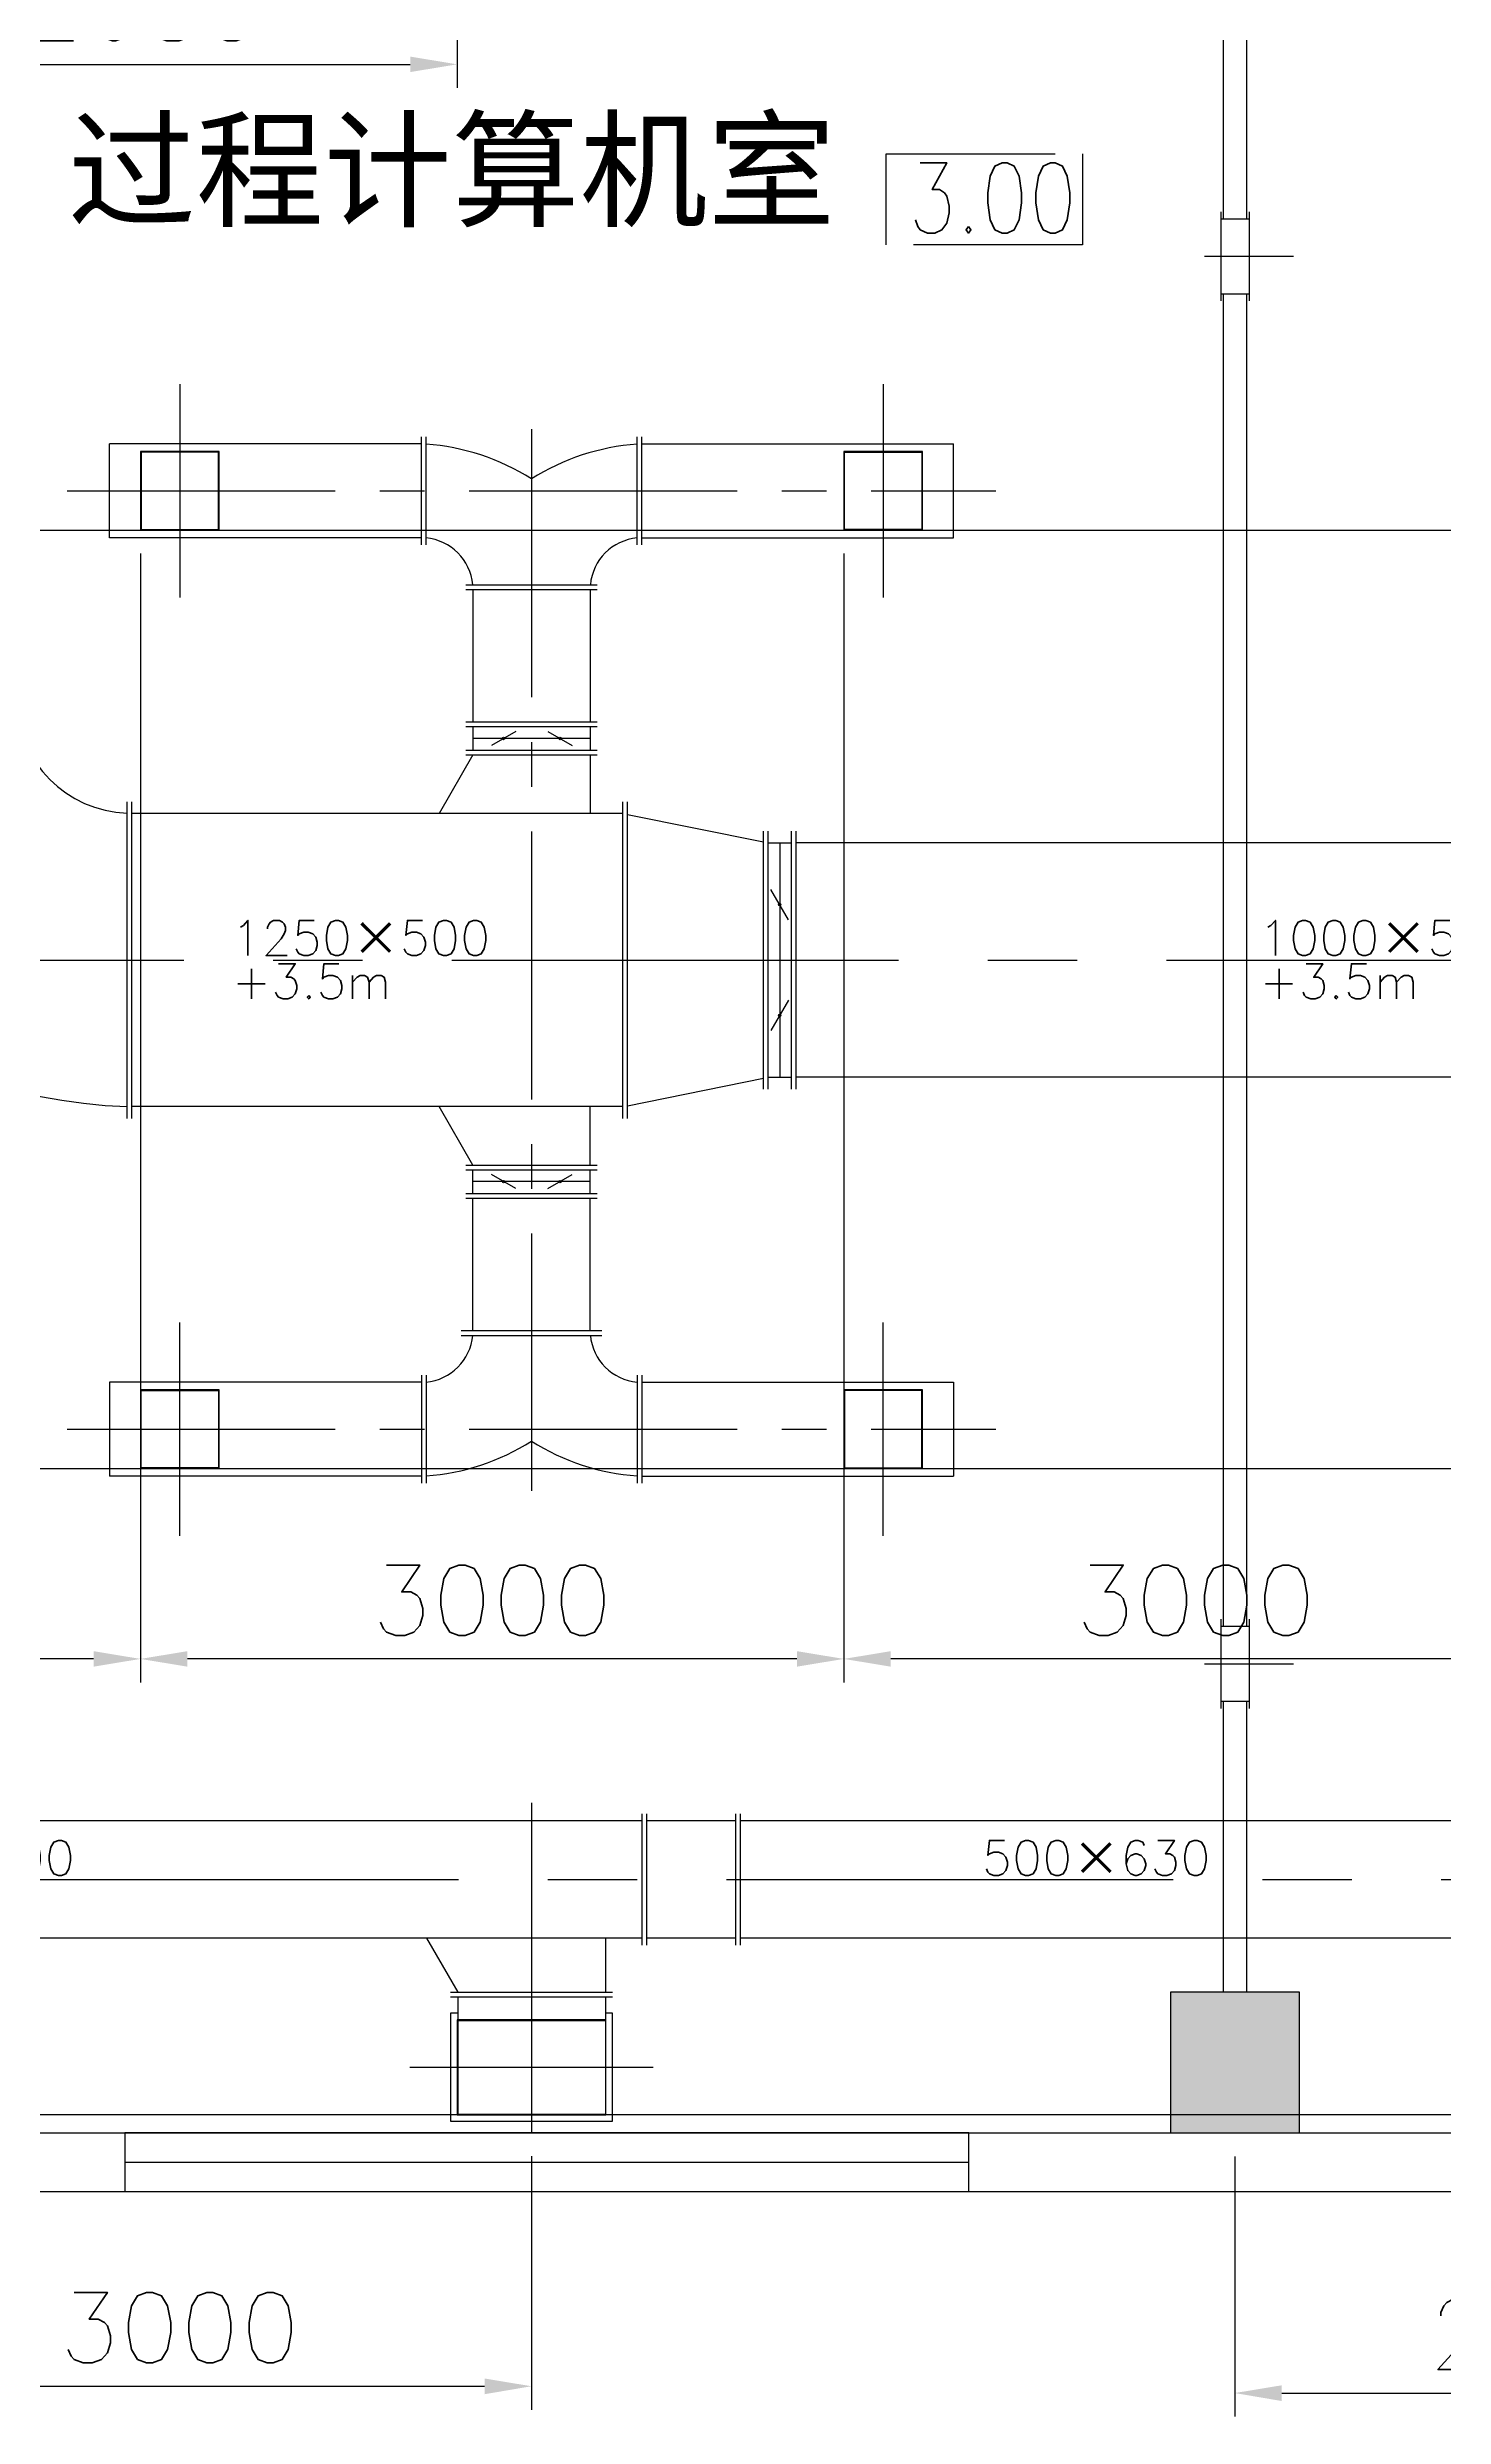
# Model space of a CAD drawing. Extents: x 209403 to 307023, y -44422 to 4539.
# Drawn here: x 220103 to 226059, y -33811 to -23712 of the extents above; entities that cross this region are included whole.
import ezdxf

# ---------------------------------------------------------------- set-up
doc = ezdxf.new("R2010")
doc.units = 0
doc.header["$LTSCALE"] = 60
for name, pattern in [('ACAD_ISO02W100', [15, 12, -3]), ('CENTER', [50.8, 31.75, -6.35, 6.35, -6.35]), ('CENTER2', [28.575, 19.05, -3.175, 3.175, -3.175])]:
    doc.linetypes.add(name, pattern=pattern)
doc.layers.get('0').update_dxf_attribs({"linetype": 'CONTINUOUS'})
doc.layers.get('DEFPOINTS').update_dxf_attribs({"linetype": 'CONTINUOUS'})
for name, color, linetype in [('二层楼面', 7, 'CONTINUOUS'), ('吊顶开孔', 7, 'CONTINUOUS'), ('空调风管', 7, 'CONTINUOUS'), ('边部夹层', 7, 'CONTINUOUS')]:
    doc.layers.add(name, color=color, linetype=linetype)
doc.styles.get("Standard").update_dxf_attribs({"font": 'txt.shx', "height": 300})
doc.styles.add('STYLE4', font='', dxfattribs={"height": 300})
doc.styles.add('WINDOW', font='TXT.shx', dxfattribs={"width": 0.8, "height": 300})
doc.styles.get('STYLE4').set_extended_font_data('SimSun')
doc.dimstyles.get("Standard").update_dxf_attribs({"dimscale": 0, "dimtxt": 2, "dimasz": 200, "dimexe": 100, "dimexo": 100, "dimgap": 100, "dimtad": 1, "dimdec": 0, "dimdsep": 46, "dimtxsty": 'Standard', "dimcen": 0, "dimclrd": 5, "dimclre": 5, "dimclrt": 5, "dimadec": 0, "dimazin": 0, "dimtfac": 1, "dimtdec": 4, "dimtmove": 0, "dimatfit": 0, "dimfxl": 1, "dimtolj": 1, "dimtzin": 0, "dimarcsym": 0})

# ---------------------------------------------------------------- blocks, each defined once
blk = doc.blocks.new('窗3615')
at = {"layer": '二层楼面', "color": 4}
blk.add_line((19203, 115349), (19203, 111749), dxfattribs=at)
blk.add_lwpolyline([(19078, 111749), (19328, 111749), (19328, 115349), (19078, 115349)], close=True, dxfattribs=at)
blk = doc.blocks.new('*D23')
at = {"layer": 'DEFPOINTS', "color": 0, "transparency": 16777216}
for p in [(219168, -32602), (222168, -32601), (222168, -33682)]:
    blk.add_point(p, dxfattribs=at)
at = {"layer": '空调风管', "color": 5, "transparency": 16777216}
for p, q in [((222168, -32701), (222168, -33782)), ((219368, -33682), (221968, -33682))]:
    blk.add_line(p, q, dxfattribs=at)
for points in [[(219368, -33649), (219368, -33716), (219168, -33682)], [(221968, -33649), (221968, -33716), (222168, -33682)]]:
    blk.add_solid(points, dxfattribs=at)
at = {"layer": '空调风管', "color": 5, "transparency": 16777216, "insert": (220668, -33432), "char_height": 300, "attachment_point": 5}
blk.add_mtext('\\A1;3000', dxfattribs=at)
blk = doc.blocks.new('*D49')
at = {"color": 5, "linetype": 'ByBlock', "transparency": 16777216}
for p, q in [((220483, -25887), (220483, -30699)), ((217483, -29887), (217483, -30699)), ((220283, -30599), (217683, -30599))]:
    blk.add_line(p, q, dxfattribs=at)
for points in [[(217683, -30566), (217683, -30632), (217483, -30599)], [(220283, -30566), (220283, -30632), (220483, -30599)]]:
    blk.add_solid(points, dxfattribs=at)
at = {"layer": 'DEFPOINTS', "color": 0, "linetype": 'ByBlock', "transparency": 16777216}
for p in [(220483, -25787), (217483, -29787), (217483, -30599)]:
    blk.add_point(p, dxfattribs=at)
at = {"color": 5, "linetype": 'ByBlock', "transparency": 16777216, "insert": (218983, -30349), "char_height": 300, "attachment_point": 5}
blk.add_mtext('\\A1;3000', dxfattribs=at)
blk = doc.blocks.new('*D50')
at = {"color": 5, "linetype": 'ByBlock', "transparency": 16777216}
for p, q in [((223483, -25887), (223483, -30699)), ((220483, -29887), (220483, -30699)), ((223283, -30599), (220683, -30599))]:
    blk.add_line(p, q, dxfattribs=at)
for points in [[(220683, -30566), (220683, -30632), (220483, -30599)], [(223283, -30566), (223283, -30632), (223483, -30599)]]:
    blk.add_solid(points, dxfattribs=at)
at = {"layer": 'DEFPOINTS', "color": 0, "linetype": 'ByBlock', "transparency": 16777216}
for p in [(223483, -25787), (220483, -29787), (220483, -30599)]:
    blk.add_point(p, dxfattribs=at)
at = {"color": 5, "linetype": 'ByBlock', "transparency": 16777216, "insert": (221983, -30349), "char_height": 300, "attachment_point": 5}
blk.add_mtext('\\A1;3000', dxfattribs=at)
blk = doc.blocks.new('*D51')
at = {"color": 5, "linetype": 'ByBlock', "transparency": 16777216}
for p, q in [((226483, -25887), (226483, -30699)), ((223483, -29887), (223483, -30699)), ((226283, -30599), (223683, -30599))]:
    blk.add_line(p, q, dxfattribs=at)
for points in [[(223683, -30566), (223683, -30632), (223483, -30599)], [(226283, -30566), (226283, -30632), (226483, -30599)]]:
    blk.add_solid(points, dxfattribs=at)
at = {"layer": 'DEFPOINTS', "color": 0, "linetype": 'ByBlock', "transparency": 16777216}
for p in [(226483, -25787), (223483, -29787), (223483, -30599)]:
    blk.add_point(p, dxfattribs=at)
at = {"color": 5, "linetype": 'ByBlock', "transparency": 16777216, "insert": (224983, -30349), "char_height": 300, "attachment_point": 5}
blk.add_mtext('\\A1;3000', dxfattribs=at)
blk = doc.blocks.new('*D65')
at = {"layer": 'DEFPOINTS', "color": 0, "transparency": 16777216}
for p in [(219168, -20602), (221851, -23165), (221851, -23784)]:
    blk.add_point(p, dxfattribs=at)
at = {"layer": '吊顶开孔', "color": 5, "transparency": 16777216}
for p, q in [((221851, -23265), (221851, -23884)), ((219368, -23784), (221651, -23784))]:
    blk.add_line(p, q, dxfattribs=at)
for points in [[(219368, -23751), (219368, -23817), (219168, -23784)], [(221651, -23751), (221651, -23817), (221851, -23784)]]:
    blk.add_solid(points, dxfattribs=at)
at = {"layer": '吊顶开孔', "color": 5, "transparency": 16777216, "insert": (220510, -23534), "char_height": 300, "attachment_point": 5}
blk.add_mtext('\\A1;2683', dxfattribs=at)
blk = doc.blocks.new('*D69')
at = {"color": 5, "linetype": 'ByBlock', "transparency": 16777216}
for p, q in [((214601, -29770), (243974, -29770)), ((243874, -32402), (243874, -29970)), ((243268, -32602), (243974, -32602))]:
    blk.add_line(p, q, dxfattribs=at)
for points in [[(243840, -29970), (243907, -29970), (243874, -29770)], [(243840, -32402), (243907, -32402), (243874, -32602)]]:
    blk.add_solid(points, dxfattribs=at)
at = {"layer": 'DEFPOINTS', "color": 0, "linetype": 'ByBlock', "transparency": 16777216}
for p in [(214501, -29770), (243874, -29770), (243168, -32602)]:
    blk.add_point(p, dxfattribs=at)
at = {"color": 5, "linetype": 'ByBlock', "transparency": 16777216, "insert": (243624, -31186), "char_height": 300, "attachment_point": 5, "rotation": 90}
blk.add_mtext('\\A1;2833', dxfattribs=at)
blk = doc.blocks.new('*D70')
at = {"color": 5, "linetype": 'ByBlock', "transparency": 16777216}
for p, q in [((214601, -25770), (243974, -25770)), ((243874, -25970), (243874, -29570))]:
    blk.add_line(p, q, dxfattribs=at)
for points in [[(243840, -25970), (243907, -25970), (243874, -25770)], [(243840, -29570), (243907, -29570), (243874, -29770)]]:
    blk.add_solid(points, dxfattribs=at)
at = {"layer": 'DEFPOINTS', "color": 0, "linetype": 'ByBlock', "transparency": 16777216}
for p in [(214501, -25770), (243874, -29770), (243874, -29770)]:
    blk.add_point(p, dxfattribs=at)
at = {"color": 5, "linetype": 'ByBlock', "transparency": 16777216, "insert": (243624, -27770), "char_height": 300, "attachment_point": 5, "rotation": 90}
blk.add_mtext('\\A1;4000', dxfattribs=at)
blk = doc.blocks.new('*D75')
at = {"color": 5, "linetype": 'ByBlock', "transparency": 16777216}
for p, q in [((214243, -32325), (214243, -31425)), ((213268, -32602), (214343, -32602)), ((239751, -32525), (214143, -32525)), ((214243, -32602), (214243, -32525)), ((214243, -32802), (214243, -33002))]:
    blk.add_line(p, q, dxfattribs=at)
for points in [[(214210, -32325), (214276, -32325), (214243, -32525)], [(214210, -32802), (214276, -32802), (214243, -32602)]]:
    blk.add_solid(points, dxfattribs=at)
at = {"layer": 'DEFPOINTS', "color": 0, "linetype": 'ByBlock', "transparency": 16777216}
for p in [(213168, -32602), (214243, -32525), (239851, -32525)]:
    blk.add_point(p, dxfattribs=at)
at = {"color": 5, "linetype": 'ByBlock', "transparency": 16777216, "insert": (213993, -31775), "char_height": 300, "attachment_point": 5, "rotation": 90}
blk.add_mtext('\\A1;78', dxfattribs=at)
blk = doc.blocks.new('*D77')
at = {"color": 5, "linetype": 'ByBlock', "transparency": 16777216}
for p, q in [((219168, -32702), (219168, -33811)), ((221851, -32625), (221851, -33811)), ((219368, -33711), (221651, -33711))]:
    blk.add_line(p, q, dxfattribs=at)
for points in [[(219368, -33678), (219368, -33745), (219168, -33711)], [(221651, -33678), (221651, -33745), (221851, -33711)]]:
    blk.add_solid(points, dxfattribs=at)
at = {"layer": 'DEFPOINTS', "color": 0, "linetype": 'ByBlock', "transparency": 16777216}
for p in [(219168, -32602), (221851, -32525), (221851, -33711)]:
    blk.add_point(p, dxfattribs=at)
at = {"color": 5, "linetype": 'ByBlock', "transparency": 16777216, "insert": (220510, -33461), "char_height": 300, "attachment_point": 5}
blk.add_mtext('\\A1;2683', dxfattribs=at)

msp = doc.modelspace()

# ---------------------------------------------------------------- hatches: boundary and pattern name
at = {"layer": '二层楼面'}
msp.add_hatch(color=147, dxfattribs=at).paths.add_polyline_path([(225443.5, -32002.2), (224893.5, -32002.2), (224893.5, -32602.2), (225443.5, -32602.2)])
at = {"layer": '空调风管'}
h = msp.add_hatch(color=3, dxfattribs=at)
edge = h.paths.add_edge_path()
edge.add_arc((222049.2, -26657.8), 5.08, 0, 360)
h = msp.add_hatch(color=3, dxfattribs=at)
edge = h.paths.add_edge_path()
edge.add_arc((222289.7, -26657.8), 5.08, 0, 360)
h = msp.add_hatch(color=3, dxfattribs=at)
edge = h.paths.add_edge_path()
edge.add_arc((223227.2, -27366.2), 5.08, 0, 360)
h = msp.add_hatch(color=3, dxfattribs=at)
edge = h.paths.add_edge_path()
edge.add_arc((223227.2, -27838.2), 5.08, 0, 360)
h = msp.add_hatch(color=3, dxfattribs=at)
edge = h.paths.add_edge_path()
edge.add_arc((222049.2, -28546.6), 5.08, 0, 360)
h = msp.add_hatch(color=3, dxfattribs=at)
edge = h.paths.add_edge_path()
edge.add_arc((222289.7, -28546.6), 5.08, 0, 360)

# ---------------------------------------------------------------- linework, layer by layer
at = {"layer": '二层楼面'}
for p, q in [((225118.5, -22552.2), (225118.5, -24442.2)), ((225218.5, -22552.2), (225218.5, -24442.2)), ((225118.5, -24762.2), (225118.5, -30442.2)), ((225218.5, -24762.2), (225218.5, -30442.2)), ((225118.5, -30762.2), (225118.5, -32002.2)), ((225218.5, -30762.2), (225218.5, -32002.2)), ((212893.5, -32602.2), (249443.5, -32602.2)), ((212893.5, -32852.2), (249443.5, -32852.2))]:
    msp.add_line(p, q, dxfattribs=at)
at = {"layer": '二层楼面', "color": 0}
msp.add_lwpolyline([(224893.5, -32602.2), (225443.5, -32602.2), (225443.5, -32002.2), (224893.5, -32002.2)], close=True, dxfattribs=at)
at = {"layer": '吊顶开孔', "color": 1}
for points in [[(220501, -25769.7), (220836, -25769.7), (220836, -25434.7), (220501, -25434.7)], [(223501, -25769.7), (223836, -25769.7), (223836, -25434.7), (223501, -25434.7)], [(220501, -29769.7), (220836, -29769.7), (220836, -29434.7), (220501, -29434.7)], [(223501, -29769.7), (223836, -29769.7), (223836, -29434.7), (223501, -29434.7)], [(221851, -32524.7), (222486, -32524.7), (222486, -32119.7), (221851, -32119.7)]]:
    msp.add_lwpolyline(points, close=True, dxfattribs=at)
at = {"layer": '空调风管', "color": 3, "linetype": 'ACAD_ISO02W100'}
for p, q in [((225108.5, -24412.2), (225108.5, -24792.2)), ((225228.5, -24412.2), (225228.5, -24792.2)), ((225108.5, -24442.2), (225228.5, -24442.2)), ((225108.5, -24762.2), (225228.5, -24762.2)), ((225108.5, -30412.2), (225108.5, -30792.2)), ((225108.5, -30442.2), (225228.5, -30442.2)), ((225228.5, -30412.2), (225228.5, -30792.2)), ((225108.5, -30762.2), (225228.5, -30762.2)), ((221853.5, -32122.2), (222483.5, -32122.2))]:
    msp.add_line(p, q, dxfattribs=at)
at = {"layer": '空调风管', "color": 3, "linetype": 'CENTER'}
for p, q in [((225038.5, -24602.2), (225418.5, -24602.2)), ((220668.5, -25147.6), (220668.5, -26056.7)), ((223668.5, -25147.6), (223668.5, -26056.7)), ((218780.4, -27602.2), (240402, -27602.2)), ((220668.5, -30056.7), (220668.5, -29147.6)), ((223668.5, -30056.7), (223668.5, -29147.6)), ((225038.5, -30602.2), (225418.5, -30602.2)), ((222168.5, -31195.1), (222168.5, -32601.2)), ((216903.6, -31522.2), (241033.3, -31522.2)), ((221649.9, -32322.2), (222687.1, -32322.2))]:
    msp.add_line(p, q, dxfattribs=at)
at = {"layer": '空调风管', "color": 3, "linetype": 'CENTER2'}
for p, q in [((222168.5, -25339.3), (222168.5, -29865)), ((220188.5, -25602.2), (224148.5, -25602.2)), ((220188.5, -29602.2), (224148.5, -29602.2))]:
    msp.add_line(p, q, dxfattribs=at)
at = {"layer": '空调风管', "color": 3}
for p, q in [((220368.5, -25802.2), (220368.5, -25402.2)), ((221698.5, -25402.2), (220368.5, -25402.2)), ((221698.5, -25832.2), (221698.5, -25372.2)), ((221718.5, -25832.2), (221718.5, -25372.2)), ((222618.5, -25832.2), (222618.5, -25372.2)), ((222638.5, -25832.2), (222638.5, -25372.2)), ((222638.5, -25402.2), (223968.5, -25402.2)), ((223968.5, -25802.2), (223968.5, -25402.2)), ((221698.5, -25802.2), (220368.5, -25802.2)), ((222638.5, -25802.2), (223968.5, -25802.2)), ((221888.5, -26002.2), (222448.5, -26002.2)), ((221888.5, -26022.2), (222448.5, -26022.2)), ((221918.5, -26022.2), (221918.5, -26587.2)), ((222418.5, -26022.2), (222418.5, -26587.2)), ((221888.5, -26587.2), (222448.5, -26587.2)), ((221888.5, -26607.2), (222448.5, -26607.2)), ((221918.5, -26607.2), (221918.5, -26707.2)), ((222419.4, -26657.8), (221919.4, -26657.8)), ((222101.2, -26627.8), (221997.2, -26687.8)), ((222237.7, -26627.8), (222341.7, -26687.8)), ((222418.5, -26607.2), (222418.5, -26707.2)), ((221918.5, -26727.2), (221774.1, -26977.2)), ((221888.5, -26707.2), (222448.5, -26707.2)), ((221888.5, -26727.2), (222448.5, -26727.2)), ((222418.5, -26727.2), (222418.5, -26977.2)), ((220443.5, -28277.2), (220443.5, -26927.2)), ((220463.5, -28277.2), (220463.5, -26927.2)), ((222557.2, -28277.2), (222557.2, -26927.2)), ((222577.2, -28277.2), (222577.2, -26927.2)), ((222557.2, -26977.2), (220463.5, -26977.2)), ((222577.2, -26981.2), (223157.2, -27098.2)), ((223157.2, -28152.2), (223157.2, -27052.2)), ((223177.2, -28152.2), (223177.2, -27052.2)), ((223277.2, -28152.2), (223277.2, -27052.2)), ((223297.2, -28152.2), (223297.2, -27052.2)), ((223177.2, -27102.2), (223277.2, -27102.2)), ((223227.2, -27102.2), (223227.2, -28102.2)), ((228552, -27102.2), (223297.2, -27102.2)), ((223264.7, -27431.1), (223189.7, -27301.2)), ((223264.7, -27773.3), (223189.7, -27903.2)), ((222577.2, -28223.2), (223157.2, -28106.2)), ((223177.2, -28102.2), (223277.2, -28102.2)), ((228552, -28102.2), (223297.2, -28102.2)), ((222557.2, -28227.2), (220463.5, -28227.2)), ((221918.5, -28477.2), (221774.1, -28227.2)), ((222418.5, -28477.2), (222418.5, -28227.2)), ((221888.5, -28477.2), (222448.5, -28477.2)), ((221888.5, -28497.2), (222448.5, -28497.2)), ((221918.5, -28597.2), (221918.5, -28497.2)), ((222419.4, -28546.6), (221919.4, -28546.6)), ((222101.2, -28576.6), (221997.2, -28516.6)), ((222237.7, -28576.6), (222341.7, -28516.6)), ((222418.5, -28597.2), (222418.5, -28497.2)), ((221888.5, -28597.2), (222448.5, -28597.2)), ((221888.5, -28617.2), (222448.5, -28617.2)), ((221918.5, -29182.2), (221918.5, -28617.2)), ((222418.5, -29182.2), (222418.5, -28617.2)), ((221868.5, -29182.2), (222468.5, -29182.2)), ((221868.5, -29202.2), (222468.5, -29202.2)), ((221698.5, -29372.2), (221698.5, -29832.2)), ((221718.5, -29372.2), (221718.5, -29832.2)), ((222618.5, -29372.2), (222618.5, -29832.2)), ((222638.5, -29372.2), (222638.5, -29832.2)), ((221698.5, -29402.2), (220368.5, -29402.2)), ((220368.5, -29402.2), (220368.5, -29802.2)), ((222638.5, -29402.2), (223968.5, -29402.2)), ((223968.5, -29402.2), (223968.5, -29802.2)), ((221698.5, -29802.2), (220368.5, -29802.2)), ((222638.5, -29802.2), (223968.5, -29802.2)), ((222638.9, -31272.2), (217040.7, -31272.2)), ((222638.9, -31242.2), (222638.9, -31802.2)), ((222658.9, -31242.2), (222658.9, -31802.2)), ((223038.9, -31272.2), (222658.9, -31272.2)), ((223038.9, -31242.2), (223038.9, -31802.2)), ((223058.9, -31242.2), (223058.9, -31802.2)), ((228638.9, -31272.2), (223058.9, -31272.2)), ((222638.9, -31772.2), (217040.7, -31772.2)), ((221720.7, -31772.2), (221853.5, -32002.2)), ((222483.5, -31772.2), (222483.5, -32002.2)), ((223038.9, -31772.2), (222658.9, -31772.2)), ((228638.9, -31772.2), (223058.9, -31772.2)), ((221823.5, -32002.2), (222513.5, -32002.2)), ((221823.5, -32022.2), (222513.5, -32022.2)), ((221853.5, -32022.2), (221853.5, -32522.2)), ((222483.5, -32022.2), (222483.5, -32522.2)), ((221853.5, -32522.2), (222483.5, -32522.2))]:
    msp.add_line(p, q, dxfattribs=at)
for points in [[(220503.5, -25767.2), (220833.5, -25767.2), (220833.5, -25437.2), (220503.5, -25437.2)], [(223833.5, -25767.2), (223503.5, -25767.2), (223503.5, -25437.2), (223833.5, -25437.2)], [(220503.5, -29437.2), (220833.5, -29437.2), (220833.5, -29767.2), (220503.5, -29767.2)], [(223833.5, -29437.2), (223503.5, -29437.2), (223503.5, -29767.2), (223833.5, -29767.2)]]:
    msp.add_lwpolyline(points, close=True, dxfattribs=at)
msp.add_lwpolyline([(221853.5, -32092.2), (221823.5, -32092.2), (221823.5, -32552.2), (222513.5, -32552.2), (222513.5, -32092.2), (222483.5, -32092.2)], dxfattribs=at)
for centre in [(222049.2, -26657.8), (222289.7, -26657.8), (223227.2, -27366.2), (223227.2, -27838.2), (222049.2, -28546.6), (222289.7, -28546.6)]:
    msp.add_circle(centre, 5.08, dxfattribs=at)
for centre, radius, start, end in [((221652.5, -26362.2), 961.1, 57.53144, 86.0661), ((222684.4, -26362.2), 961.1, 93.9339, 122.46856), ((221698.5, -26022.2), 220, 5.21591, 84.78409), ((222638.5, -26022.2), 220, 95.21591, 174.78409), ((220511.4, -26039.5), 2188.2, 192.2063, 268.22086), ((220463.5, -26482.2), 495, 182.31561, 267.68439), ((221698.5, -29182.2), 220, 275.21591, 354.78409), ((222638.5, -29182.2), 220, 185.21591, 264.78409), ((221652.5, -28842.2), 961.1, 273.9339, 302.46856), ((222684.4, -28842.2), 961.1, 237.53144, 266.0661)]:
    msp.add_arc(centre, radius, start, end, dxfattribs=at)
at = {"layer": '边部夹层', "linetype": 'ACAD_ISO02W100'}
msp.add_lwpolyline([(224518, -24553.7), (223681.5, -24553.7), (223681.5, -24166.1), (224518, -24166.1)], close=True, dxfattribs=at)

# ---------------------------------------------------------------- block references
at = {"layer": '二层楼面', "color": 4, "rotation": 90}
msp.add_blockref('窗3615', (335782.8, -51929.8), dxfattribs=at)

# ---------------------------------------------------------------- texts
at = {"layer": '二层楼面', "insert": (220191.2, -24034.7), "char_height": 400, "width": 12291.7, "attachment_point": 1, "style": 'STYLE4'}
msp.add_mtext('{\\fSimSun|b0|i0|c134|p32;过程}计算机室', dxfattribs=at)
at = {"layer": '空调风管', "color": 3, "char_height": 150, "attachment_point": 1, "style": 'STYLE4'}
for s, insert, width in [('\\Ftxt.shx;1250\\fTxt|b0|i0|c134|p2;×\\Ftxt.shx;500', (220888.3, -27433.2), 1647.5), ('\\Ftxt.shx;1000\\fTxt|b0|i0|c134|p2;×\\Ftxt.shx;500', (225270.7, -27433.2), 1647.5), ('\\Ftxt.shx;+3.5m', (220890.6, -27618.2), 994.5), ('\\Ftxt.shx;+3.5m', (225273, -27618.2), 994.5), ('\\Ftxt.shx;500\\fTxt|b0|i0|c134|p2;×\\Ftxt.shx;800', (219245.6, -31355.2), 1647.5), ('\\Ftxt.shx;500\\fTxt|b0|i0|c134|p2;×\\Ftxt.shx;630', (224089.2, -31355.2), 1647.5)]:
    msp.add_mtext(s, dxfattribs=dict(at, insert=insert, width=width))
at = {"layer": '边部夹层', "linetype": 'ACAD_ISO02W100', "insert": (223774.8, -24203.4), "char_height": 300, "width": 1575.99, "attachment_point": 1, "style": 'WINDOW'}
msp.add_mtext('3.00', dxfattribs=at)

# ---------------------------------------------------------------- dimensions: what is measured, and where the dimension line sits
at = {"layer": '吊顶开孔', "color": 1}
dim = msp.add_linear_dim(base=(221850.9776833, -23783.9139152), p1=(219168.4776833, -20602.1856131), p2=(221850.9776833, -23164.6856131), dimstyle='Standard', override={"dimscale": 1, "dimse1": 1, "dimtmove": 1, "dimatfit": 3}, dxfattribs=at)
dim.commit()
dim.dimension.update_dxf_attribs({"geometry": '*D65', "text_midpoint": (220509.7276833, -23533.9139152)})
for base, p1, p2, picture, middle in [((243873.7, -29769.7), (214501, -25769.7), (243873.7, -29769.7), '*D70', (243623.7, -27769.7)), ((243873.6840417, -29769.6856131), (243168.4776833, -32602.1856131), (214500.9776833, -29769.6856131), '*D69', (243623.6840417, -31185.9356131)), ((214243.0471017, -32524.6856131), (213168.4776833, -32602.1856131), (239850.9776833, -32524.6856131), '*D75', (213993.0471017, -31774.6856131))]:
    dim = msp.add_linear_dim(base=base, p1=p1, p2=p2, angle=90, dimstyle='Standard', override={"dimscale": 1}, dxfattribs=at)
    dim.commit()
    dim.dimension.update_dxf_attribs({"geometry": picture, "text_midpoint": middle})
for base, p1, p2, picture, middle, set_off in [((217501, -30581.4), (220501, -25769.7), (217501, -29769.7), '*D49', (219001, -30331.4), (17.5, 17.5)), ((220501, -30581.4), (223501, -25769.7), (220501, -29769.7), '*D50', (222001, -30331.4), (17.5, 17.5)), ((223501, -30581.4), (226501, -25769.7), (223501, -29769.7), '*D51', (225001, -30331.4), (17.5, 17.5)), ((227850.9776833, -33711.472189), (225168.4776833, -32602.1856131), (227850.9776833, -32524.6856131), '*D77', (226509.7276833, -33461.472189), (6000, 0))]:
    dim = msp.add_linear_dim(base=base, p1=p1, p2=p2, dimstyle='Standard', override={"dimscale": 1}, dxfattribs=at)
    dim.commit()
    dim.dimension.update_dxf_attribs({"geometry": picture, "text_midpoint": middle, "insert": set_off})
at = {"layer": '空调风管', "color": 3}
dim = msp.add_linear_dim(base=(222168.5, -33682.4), p1=(219168.5, -32602.2), p2=(222168.5, -32601.2), dimstyle='Standard', override={"dimscale": 1, "dimse1": 1, "dimtmove": 1, "dimatfit": 3}, dxfattribs=at)
dim.commit()
dim.dimension.update_dxf_attribs({"geometry": '*D23', "text_midpoint": (220668.5, -33432.4)})

doc.saveas('drawing.dxf')
